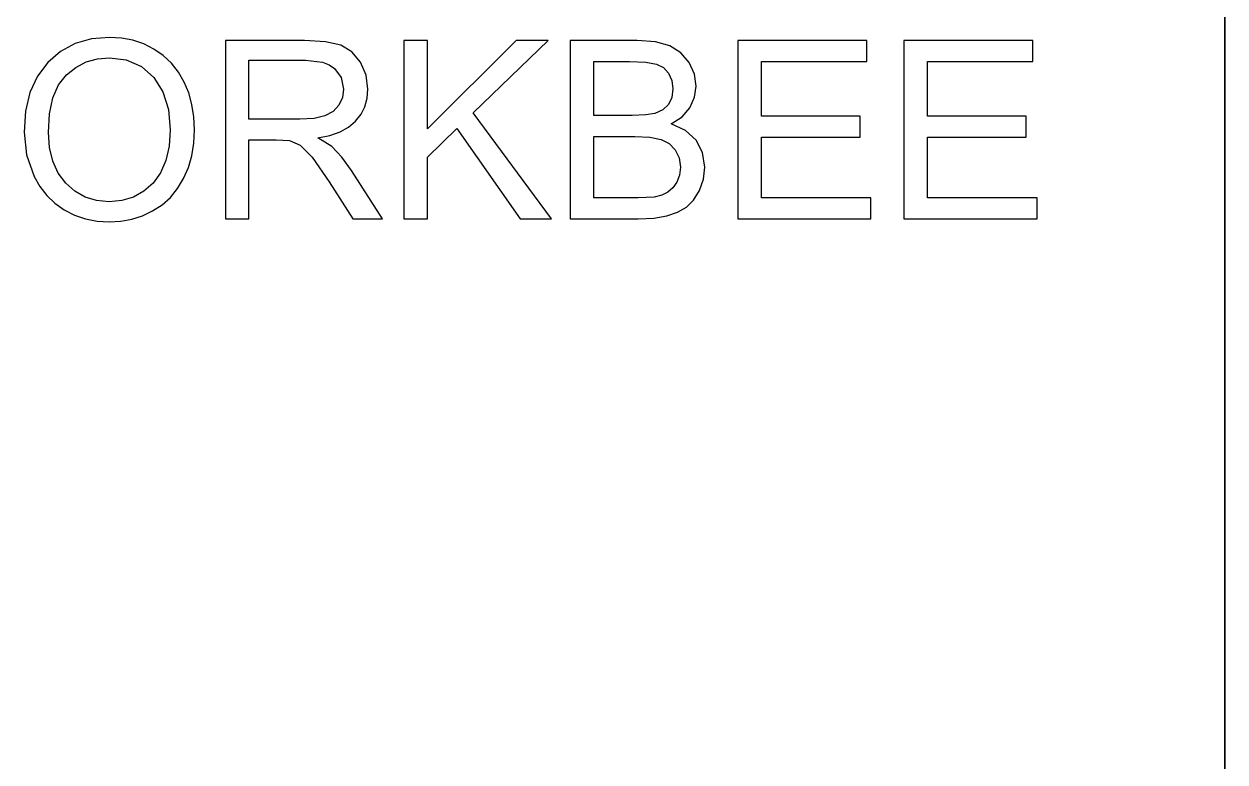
# Model space of a CAD drawing. Header units: metres. Extents: x 0 to 1120, y 0 to 254.
# Drawn here: x 810.2 to 867.5, y 190.5 to 225.6 of the extents above; entities that cross this region are included whole.
import ezdxf

# ---------------------------------------------------------------- set-up
doc = ezdxf.new("R2010")
doc.units = ezdxf.units.M

msp = doc.modelspace()

# ---------------------------------------------------------------- linework, layer by layer
at = {"layer": 'Component#3'}
for p, q in [((867.5, 247.94, 6), (867.5, 6, 6)), ((867.5, 6), (867.5, 247.94)), ((812.681, 224.689, 6.1), (811.988, 224.315, 6.1)), ((813.456, 224.913, 6.1), (812.681, 224.689, 6.1)), ((814.313, 224.988, 6.1), (813.456, 224.913, 6.1)), ((814.888, 224.953, 6.1), (814.313, 224.988, 6.1)), ((815.433, 224.848, 6.1), (814.888, 224.953, 6.1)), ((815.949, 224.672, 6.1), (815.433, 224.848, 6.1)), ((816.436, 224.426, 6.1), (815.949, 224.672, 6.1)), ((819.841, 224.837, 6.1), (819.841, 216.335, 6.1)), ((823.611, 224.837, 6.1), (819.841, 224.837, 6.1)), ((824.611, 224.78, 6.1), (823.611, 224.837, 6.1)), ((825.339, 224.608, 6.1), (824.611, 224.78, 6.1)), ((825.871, 224.292, 6.1), (825.339, 224.608, 6.1)), ((829.48, 224.837, 6.1), (828.355, 224.837, 6.1)), ((828.355, 224.837, 6.1), (828.355, 216.335, 6.1)), ((833.703, 224.837, 6.1), (829.48, 220.621, 6.1)), ((829.48, 220.621, 6.1), (829.48, 224.837, 6.1)), ((831.661, 221.392, 6.1), (835.228, 224.837, 6.1)), ((835.228, 224.837, 6.1), (833.703, 224.837, 6.1)), ((839.468, 224.837, 6.1), (836.278, 224.837, 6.1)), ((836.278, 224.837, 6.1), (836.278, 216.335, 6.1)), ((840.346, 224.773, 6.1), (839.468, 224.837, 6.1)), ((841.031, 224.579, 6.1), (840.346, 224.773, 6.1)), ((841.556, 224.252, 6.1), (841.031, 224.579, 6.1)), ((850.418, 224.837, 6.1), (844.27, 224.837, 6.1)), ((844.27, 224.837, 6.1), (844.27, 216.335, 6.1)), ((850.418, 223.834, 6.1), (850.418, 224.837, 6.1)), ((852.193, 224.837, 6.1), (852.193, 216.335, 6.1)), ((858.341, 224.837, 6.1), (852.193, 224.837, 6.1)), ((858.341, 223.834, 6.1), (858.341, 224.837, 6.1)), ((811.988, 224.315, 6.1), (811.379, 223.791, 6.1)), ((813.208, 223.814, 6.1), (813.743, 223.968, 6.1)), ((813.743, 223.968, 6.1), (814.319, 224.02, 6.1)), ((814.319, 224.02, 6.1), (815.119, 223.913, 6.1)), ((815.119, 223.913, 6.1), (815.836, 223.593, 6.1)), ((816.881, 224.117, 6.1), (816.436, 224.426, 6.1)), ((817.269, 223.752, 6.1), (816.881, 224.117, 6.1)), ((820.966, 221.085, 6.1), (820.966, 223.898, 6.1)), ((820.966, 223.898, 6.1), (823.657, 223.898, 6.1)), ((823.657, 223.898, 6.1), (824.476, 223.801, 6.1)), ((826.285, 223.799, 6.1), (825.871, 224.292, 6.1)), ((841.953, 223.785, 6.1), (841.556, 224.252, 6.1)), ((811.379, 223.791, 6.1), (810.881, 223.134, 6.1)), ((812.263, 223.199, 6.1), (812.715, 223.558, 6.1)), ((812.715, 223.558, 6.1), (813.208, 223.814, 6.1)), ((815.836, 223.593, 6.1), (816.43, 223.08, 6.1)), ((817.602, 223.332, 6.1), (817.269, 223.752, 6.1)), ((817.878, 222.857, 6.1), (817.602, 223.332, 6.1)), ((824.476, 223.801, 6.1), (824.79, 223.679, 6.1)), ((824.79, 223.679, 6.1), (825.041, 223.509, 6.1)), ((825.041, 223.509, 6.1), (825.369, 223.067, 6.1)), ((826.55, 223.189, 6.1), (826.285, 223.799, 6.1)), ((837.403, 223.834, 6.1), (839.103, 223.834, 6.1)), ((837.403, 221.265, 6.1), (837.403, 223.834, 6.1)), ((839.103, 223.834, 6.1), (839.884, 223.804, 6.1)), ((839.884, 223.804, 6.1), (840.396, 223.715, 6.1)), ((840.396, 223.715, 6.1), (840.73, 223.545, 6.1)), ((840.73, 223.545, 6.1), (840.976, 223.274, 6.1)), ((842.203, 223.236, 6.1), (841.953, 223.785, 6.1)), ((845.396, 221.23, 6.1), (845.396, 223.834, 6.1)), ((845.396, 223.834, 6.1), (850.418, 223.834, 6.1)), ((853.318, 223.834, 6.1), (858.341, 223.834, 6.1)), ((853.318, 221.23, 6.1), (853.318, 223.834, 6.1)), ((810.881, 223.134, 6.1), (810.526, 222.363, 6.1)), ((811.886, 222.72, 6.1), (812.263, 223.199, 6.1)), ((816.43, 223.08, 6.1), (816.863, 222.393, 6.1)), ((818.095, 222.337, 6.1), (817.878, 222.857, 6.1)), ((825.369, 223.067, 6.1), (825.478, 222.517, 6.1)), ((826.638, 222.517, 6.1), (826.55, 223.189, 6.1)), ((840.976, 223.274, 6.1), (841.128, 222.927, 6.1)), ((841.128, 222.927, 6.1), (841.179, 222.529, 6.1)), ((842.287, 222.662, 6.1), (842.203, 223.236, 6.1)), ((810.526, 222.363, 6.1), (810.313, 221.477, 6.1)), ((811.617, 222.103, 6.1), (811.886, 222.72, 6.1)), ((816.863, 222.393, 6.1), (817.126, 221.552, 6.1)), ((818.249, 221.783, 6.1), (818.095, 222.337, 6.1)), ((825.478, 222.517, 6.1), (825.422, 222.121, 6.1)), ((826.602, 222.083, 6.1), (826.638, 222.517, 6.1)), ((841.179, 222.529, 6.1), (841.125, 222.12, 6.1)), ((842.213, 222.133, 6.1), (842.287, 222.662, 6.1)), ((811.456, 221.35, 6.1), (811.617, 222.103, 6.1)), ((818.342, 221.196, 6.1), (818.249, 221.783, 6.1)), ((825.252, 221.755, 6.1), (824.974, 221.452, 6.1)), ((825.422, 222.121, 6.1), (825.252, 221.755, 6.1)), ((826.309, 221.32, 6.1), (826.492, 221.684, 6.1)), ((826.492, 221.684, 6.1), (826.602, 222.083, 6.1)), ((840.962, 221.787, 6.1), (840.691, 221.533, 6.1)), ((841.125, 222.12, 6.1), (840.962, 221.787, 6.1)), ((841.62, 221.201, 6.1), (841.991, 221.636, 6.1)), ((841.991, 221.636, 6.1), (842.213, 222.133, 6.1)), ((810.313, 221.477, 6.1), (810.242, 220.476, 6.1)), ((811.402, 220.458, 6.1), (811.456, 221.35, 6.1)), ((817.126, 221.552, 6.1), (817.213, 220.58, 6.1)), ((818.373, 220.574, 6.1), (818.342, 221.196, 6.1)), ((823.385, 221.085, 6.1), (820.966, 221.085, 6.1)), ((824.072, 221.125, 6.1), (823.385, 221.085, 6.1)), ((824.591, 221.244, 6.1), (824.072, 221.125, 6.1)), ((824.974, 221.452, 6.1), (824.591, 221.244, 6.1)), ((826.053, 220.992, 6.1), (826.309, 221.32, 6.1)), ((835.385, 216.335, 6.1), (831.661, 221.392, 6.1)), ((839.242, 221.265, 6.1), (837.403, 221.265, 6.1)), ((839.884, 221.289, 6.1), (839.242, 221.265, 6.1)), ((840.315, 221.363, 6.1), (839.884, 221.289, 6.1)), ((840.691, 221.533, 6.1), (840.315, 221.363, 6.1)), ((841.098, 220.859, 6.1), (841.62, 221.201, 6.1)), ((850.099, 221.23, 6.1), (845.396, 221.23, 6.1)), ((850.099, 220.232, 6.1), (850.099, 221.23, 6.1)), ((858.022, 221.23, 6.1), (853.318, 221.23, 6.1)), ((858.022, 220.232, 6.1), (858.022, 221.23, 6.1)), ((810.242, 220.476, 6.1), (810.364, 219.385, 6.1)), ((811.454, 219.731, 6.1), (811.402, 220.458, 6.1)), ((817.213, 220.58, 6.1), (817.162, 219.806, 6.1)), ((818.341, 219.945, 6.1), (818.373, 220.574, 6.1)), ((824.815, 220.316, 6.1), (825.307, 220.485, 6.1)), ((825.307, 220.485, 6.1), (825.72, 220.71, 6.1)), ((825.72, 220.71, 6.1), (826.053, 220.992, 6.1)), ((829.48, 219.281, 6.1), (830.872, 220.638, 6.1)), ((830.872, 220.638, 6.1), (833.9, 216.335, 6.1)), ((841.78, 220.553, 6.1), (841.098, 220.859, 6.1)), ((842.284, 220.087, 6.1), (841.78, 220.553, 6.1)), ((818.243, 219.349, 6.1), (818.341, 219.945, 6.1)), ((820.966, 216.335, 6.1), (820.966, 220.11, 6.1)), ((820.966, 220.11, 6.1), (822.271, 220.11, 6.1)), ((822.271, 220.11, 6.1), (822.897, 220.07, 6.1)), ((822.897, 220.07, 6.1), (823.411, 219.844, 6.1)), ((824.243, 220.203, 6.1), (824.815, 220.316, 6.1)), ((824.922, 219.78, 6.1), (824.243, 220.203, 6.1)), ((837.403, 217.338, 6.1), (837.403, 220.261, 6.1)), ((837.403, 220.261, 6.1), (839.369, 220.261, 6.1)), ((839.369, 220.261, 6.1), (840.086, 220.226, 6.1)), ((840.086, 220.226, 6.1), (840.614, 220.119, 6.1)), ((840.614, 220.119, 6.1), (840.998, 219.925, 6.1)), ((840.998, 219.925, 6.1), (841.289, 219.626, 6.1)), ((842.595, 219.493, 6.1), (842.284, 220.087, 6.1)), ((845.396, 220.232, 6.1), (850.099, 220.232, 6.1)), ((845.396, 217.338, 6.1), (845.396, 220.232, 6.1)), ((853.318, 217.338, 6.1), (853.318, 220.232, 6.1)), ((853.318, 220.232, 6.1), (858.022, 220.232, 6.1)), ((810.364, 219.385, 6.1), (810.729, 218.353, 6.1)), ((811.609, 219.085, 6.1), (811.454, 219.731, 6.1)), ((817.162, 219.806, 6.1), (817.008, 219.126, 6.1)), ((818.08, 218.788, 6.1), (818.243, 219.349, 6.1)), ((823.411, 219.844, 6.1), (823.982, 219.275, 6.1)), ((825.402, 219.271, 6.1), (824.922, 219.78, 6.1)), ((841.289, 219.626, 6.1), (841.472, 219.244, 6.1)), ((842.699, 218.8, 6.1), (842.595, 219.493, 6.1)), ((811.867, 218.52, 6.1), (811.609, 219.085, 6.1)), ((817.008, 219.126, 6.1), (816.752, 218.539, 6.1)), ((817.851, 218.26, 6.1), (818.08, 218.788, 6.1)), ((823.982, 219.275, 6.1), (824.794, 218.104, 6.1)), ((825.855, 218.649, 6.1), (825.402, 219.271, 6.1)), ((829.48, 216.335, 6.1), (829.48, 219.281, 6.1)), ((841.472, 219.244, 6.1), (841.533, 218.8, 6.1)), ((841.533, 218.8, 6.1), (841.491, 218.418, 6.1)), ((842.636, 218.223, 6.1), (842.699, 218.8, 6.1)), ((810.729, 218.353, 6.1), (811.001, 217.878, 6.1)), ((812.228, 218.037, 6.1), (811.867, 218.52, 6.1)), ((816.752, 218.539, 6.1), (816.393, 218.046, 6.1)), ((817.563, 217.781, 6.1), (817.851, 218.26, 6.1)), ((827.334, 216.335, 6.1), (825.855, 218.649, 6.1)), ((841.491, 218.418, 6.1), (841.365, 218.083, 6.1)), ((842.446, 217.689, 6.1), (842.636, 218.223, 6.1)), ((811.001, 217.878, 6.1), (811.331, 217.456, 6.1)), ((812.668, 217.65, 6.1), (812.228, 218.037, 6.1)), ((813.16, 217.374, 6.1), (812.668, 217.65, 6.1)), ((815.954, 217.655, 6.1), (815.46, 217.376, 6.1)), ((816.393, 218.046, 6.1), (815.954, 217.655, 6.1)), ((817.221, 217.363, 6.1), (817.563, 217.781, 6.1)), ((824.794, 218.104, 6.1), (825.919, 216.335, 6.1)), ((840.935, 217.611, 6.1), (840.643, 217.471, 6.1)), ((841.173, 217.81, 6.1), (840.935, 217.611, 6.1)), ((841.365, 218.083, 6.1), (841.173, 217.81, 6.1)), ((842.164, 217.234, 6.1), (842.446, 217.689, 6.1)), ((811.331, 217.456, 6.1), (811.718, 217.086, 6.1)), ((811.718, 217.086, 6.1), (812.162, 216.77, 6.1)), ((813.705, 217.208, 6.1), (813.16, 217.374, 6.1)), ((814.302, 217.152, 6.1), (813.705, 217.208, 6.1)), ((814.909, 217.208, 6.1), (814.302, 217.152, 6.1)), ((815.46, 217.376, 6.1), (814.909, 217.208, 6.1)), ((816.824, 217.008, 6.1), (817.221, 217.363, 6.1)), ((839.52, 217.338, 6.1), (837.403, 217.338, 6.1)), ((840.286, 217.379, 6.1), (839.52, 217.338, 6.1)), ((840.643, 217.471, 6.1), (840.286, 217.379, 6.1)), ((841.823, 216.897, 6.1), (842.164, 217.234, 6.1)), ((850.616, 217.338, 6.1), (845.396, 217.338, 6.1)), ((850.616, 216.335, 6.1), (850.616, 217.338, 6.1)), ((858.538, 217.338, 6.1), (853.318, 217.338, 6.1)), ((858.538, 216.335, 6.1), (858.538, 217.338, 6.1)), ((812.162, 216.77, 6.1), (812.65, 216.516, 6.1)), ((812.65, 216.516, 6.1), (813.171, 216.335, 6.1)), ((815.378, 216.321, 6.1), (815.885, 216.485, 6.1)), ((815.885, 216.485, 6.1), (816.372, 216.715, 6.1)), ((816.372, 216.715, 6.1), (816.824, 217.008, 6.1)), ((840.269, 216.37, 6.1), (840.892, 216.477, 6.1)), ((840.892, 216.477, 6.1), (841.404, 216.653, 6.1)), ((841.404, 216.653, 6.1), (841.823, 216.897, 6.1)), ((813.171, 216.335, 6.1), (813.723, 216.226, 6.1)), ((813.723, 216.226, 6.1), (814.308, 216.19, 6.1)), ((814.308, 216.19, 6.1), (814.852, 216.222, 6.1)), ((814.852, 216.222, 6.1), (815.378, 216.321, 6.1)), ((819.841, 216.335, 6.1), (820.966, 216.335, 6.1)), ((825.919, 216.335, 6.1), (827.334, 216.335, 6.1)), ((828.355, 216.335, 6.1), (829.48, 216.335, 6.1)), ((833.9, 216.335, 6.1), (835.385, 216.335, 6.1)), ((836.278, 216.335, 6.1), (839.52, 216.335, 6.1)), ((839.52, 216.335, 6.1), (840.269, 216.37, 6.1)), ((844.27, 216.335, 6.1), (850.616, 216.335, 6.1)), ((852.193, 216.335, 6.1), (858.538, 216.335, 6.1))]:
    msp.add_line(p, q, dxfattribs=at)

doc.saveas('drawing.dxf')
